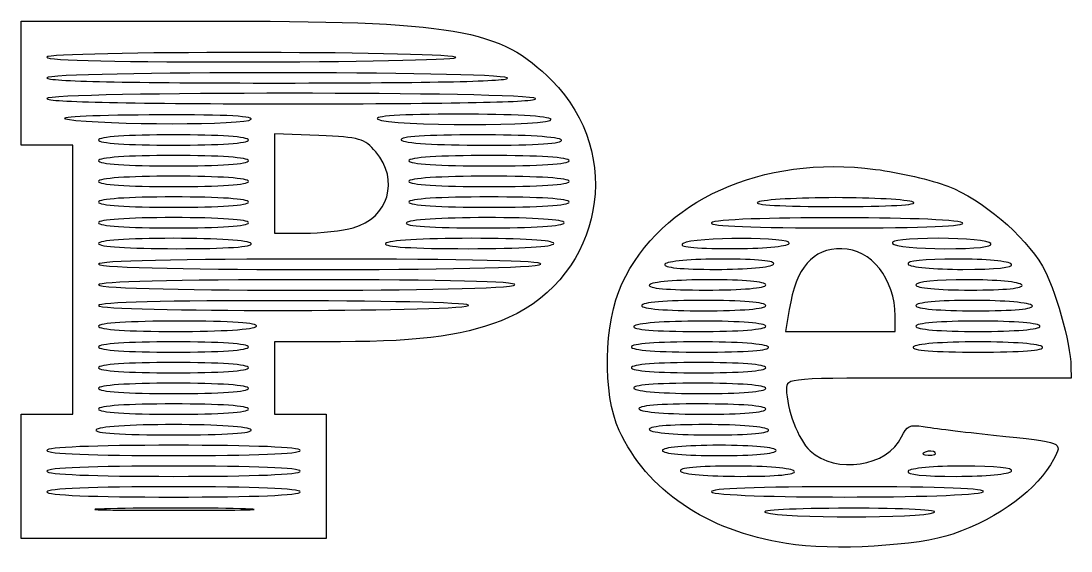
# Model space of a CAD drawing. Extents: x 6 to 193, y 8 to 70.
# Drawn here: x 6.3 to 51.98, y 47.2 to 70.24 of the extents above; entities that cross this region are included whole.
import ezdxf

# ---------------------------------------------------------------- set-up
doc = ezdxf.new("R2010")
doc.units = 0
doc.layers.get('0').update_dxf_attribs({"linetype": 'CONTINUOUS'})

msp = doc.modelspace()

# ---------------------------------------------------------------- linework, layer by layer
at = {"color": 7}
for points in [[(6.30132, 50.442971), (6.30132, 53.14297), (7.42632, 53.14297), (8.551321, 53.14297), (8.551321, 58.99297), (8.551321, 64.84297), (7.42632, 64.84297), (6.30132, 64.84297), (6.30132, 67.54297), (6.30132, 70.24297), (14.27254, 70.24297)], [(19.258306, 65.259805), (17.326321, 65.339148), (17.326321, 63.178556), (17.326321, 61.01797), (18.620071, 61.01947)], [(20.750937, 61.253215), (20.750937, 61.252968)], [(39.720649, 57.699236), (39.561766, 56.742986), (41.944043, 56.742986), (44.326321, 56.742986), (44.326321, 57.425208)], [(20.195071, 56.297425), (17.326321, 56.292925), (17.326321, 54.717925), (17.326321, 53.142925), (18.451321, 53.142925), (19.576321, 53.142925), (19.576321, 50.442926), (19.576321, 47.742925), (12.938821, 47.742925), (6.30132, 47.742925), (6.30132, 50.442971)], [(51.972995, 55.224235), (51.976295, 54.717985), (45.788795, 54.717985)]]:
    msp.add_lwpolyline(points, dxfattribs=at)
for points in [[(25.20132, 68.66797)], [(27.45132, 67.76797)], [(28.68882, 66.86797)], [(16.313821, 65.96797)], [(29.36382, 65.96797)], [(16.201321, 65.067971)], [(29.81382, 65.067971)], [(16.201321, 64.16797)], [(30.15132, 64.16797)], [(16.201321, 63.26797)], [(30.15132, 63.26797)], [(16.201321, 62.36797)], [(30.15132, 62.36797)], [(45.113821, 62.367986)], [(16.201321, 61.46797)], [(29.92632, 61.46797)], [(47.251321, 61.467985)], [(16.313821, 60.567971)], [(29.47632, 60.567971)], [(39.713821, 60.567985)], [(48.488821, 60.567985)], [(28.91382, 59.667971)], [(39.038821, 59.667986)], [(49.388821, 59.667986)], [(27.78882, 58.767971)], [(38.701321, 58.767986)], [(49.838821, 58.767986)], [(25.76382, 57.86797)], [(38.701321, 57.867986)], [(50.288821, 57.867986)], [(16.538821, 56.967971)], [(38.701321, 56.967985)], [(50.626321, 56.967985)], [(16.201321, 56.067971)], [(38.813821, 56.067986)], [(50.738821, 56.067986)], [(16.201321, 55.167971)], [(38.701321, 55.167986)], [(16.201321, 54.267971)], [(38.701321, 54.267986)], [(16.201321, 53.36797)], [(38.701321, 53.367986)], [(16.313821, 52.46797)], [(38.813821, 52.467985)], [(18.451321, 51.567971)], [(39.151321, 51.567985)], [(46.065384, 51.478938)], [(18.451321, 50.667971)], [(39.938821, 50.667986)], [(49.388821, 50.667986)], [(18.451321, 49.767971)], [(48.151321, 49.767986)], [(15.820669, 49.03594)], [(46.013821, 48.867985)], [(39.601295, 47.518128)]]:
    msp.add_lwpolyline(points, close=True, dxfattribs=at)
for points in [[(14.27254, 70.24297), (25.274607, 70.24297), (27.121922, 69.92671), (29.394499, 67.654135)], [(25.20132, 68.66797), (24.350483, 68.940453), (7.42632, 68.940453), (7.42632, 68.66797)], [(7.42632, 68.66797), (7.42632, 68.521285), (10.617619, 68.450778), (16.595071, 68.465395)], [(16.595071, 68.465395), (21.637883, 68.477695), (25.510695, 68.568888), (25.20132, 68.66797)], [(27.45132, 67.76797), (26.984265, 68.0698), (7.42632, 68.0698), (7.42632, 67.76797)], [(7.42632, 67.76797), (7.42632, 67.621233), (10.967774, 67.544163), (17.607571, 67.546413)], [(17.607571, 67.546413), (24.263993, 67.548663), (27.671975, 67.625373), (27.45132, 67.76797)], [(29.394499, 67.654135), (32.577007, 64.47163), (31.607306, 59.188675), (27.502517, 57.346555)], [(28.68882, 66.86797), (28.497485, 67.177555), (7.42632, 67.177555), (7.42632, 66.86797)], [(7.42632, 66.86797), (7.42632, 66.72112), (11.143247, 66.64297), (18.1271, 66.64297)], [(18.1271, 66.64297), (25.203656, 66.64297), (28.78078, 66.71917), (28.68882, 66.86797)], [(11.88335, 66.159176), (9.200183, 66.139301), (7.731794, 66.060401), (8.326321, 65.96797)], [(8.326321, 65.96797), (9.955391, 65.714695), (16.157291, 65.714695), (16.313821, 65.96797)], [(16.313821, 65.96797), (16.405037, 66.115563), (14.880789, 66.181338), (11.88335, 66.159176)], [(25.356791, 66.189521), (22.77632, 66.18727), (21.601162, 66.113478), (21.826321, 65.96797)], [(21.826321, 65.96797), (22.286423, 65.670625), (29.547587, 65.670625), (29.36382, 65.96797)], [(29.36382, 65.96797), (29.279702, 66.104073), (27.696581, 66.191605), (25.356791, 66.189521)], [(12.938821, 65.29297), (10.913821, 65.29297), (9.676321, 65.20762), (9.676321, 65.067971)], [(9.676321, 65.067971), (9.676321, 64.928313), (10.913821, 64.84297), (12.938821, 64.84297)], [(16.201321, 65.067971), (16.201321, 65.20762), (14.963821, 65.29297), (12.938821, 65.29297)], [(12.938821, 64.84297), (14.963821, 64.84297), (16.201321, 64.928313), (16.201321, 65.067971)], [(21.733306, 64.549166), (21.229823, 65.134503), (21.049636, 65.186238), (19.258306, 65.259805)], [(26.187263, 65.29297), (23.919557, 65.29297), (22.748399, 65.214273), (22.83882, 65.067971)], [(22.83882, 65.067971), (22.921848, 64.933623), (24.383083, 64.84297), (26.465378, 64.84297)], [(29.81382, 65.067971), (29.730793, 65.20231), (28.269557, 65.29297), (26.187263, 65.29297)], [(26.465378, 64.84297), (28.733082, 64.84297), (29.904241, 64.921668), (29.81382, 65.067971)], [(20.750937, 61.252968), (22.289187, 61.680183), (22.781168, 63.330956), (21.733306, 64.549166)], [(32.44315, 58.812198), (34.138851, 62.451198), (38.525882, 64.431333), (43.475497, 63.791778)], [(12.938821, 64.392971), (10.913821, 64.392971), (9.676321, 64.30762), (9.676321, 64.16797)], [(9.676321, 64.16797), (9.676321, 64.028313), (10.913821, 63.942971), (12.938821, 63.942971)], [(16.201321, 64.16797), (16.201321, 64.30762), (14.963821, 64.392971), (12.938821, 64.392971)], [(12.938821, 63.942971), (14.963821, 63.942971), (16.201321, 64.028313), (16.201321, 64.16797)], [(26.66382, 64.392971), (24.48882, 64.392971), (23.17632, 64.308288), (23.17632, 64.16797)], [(23.17632, 64.16797), (23.17632, 64.027646), (24.48882, 63.942971), (26.66382, 63.942971)], [(30.15132, 64.16797), (30.15132, 64.308288), (28.838821, 64.392971), (26.66382, 64.392971)], [(26.66382, 63.942971), (28.838821, 63.942971), (30.15132, 64.027646), (30.15132, 64.16797)], [(12.938821, 63.49297), (10.913821, 63.49297), (9.676321, 63.407621), (9.676321, 63.26797)], [(16.201321, 63.26797), (16.201321, 63.407621), (14.963821, 63.49297), (12.938821, 63.49297)], [(26.66382, 63.49297), (24.48882, 63.49297), (23.17632, 63.408288), (23.17632, 63.26797)], [(30.15132, 63.26797), (30.15132, 63.408288), (28.838821, 63.49297), (26.66382, 63.49297)], [(43.475497, 63.791778), (44.500325, 63.659358), (45.91611, 63.330011), (46.621688, 63.059905)], [(9.676321, 63.26797), (9.676321, 63.128313), (10.913821, 63.04297), (12.938821, 63.04297)], [(12.938821, 63.04297), (14.963821, 63.04297), (16.201321, 63.128313), (16.201321, 63.26797)], [(23.17632, 63.26797), (23.17632, 63.127645), (24.48882, 63.04297), (26.66382, 63.04297)], [(26.66382, 63.04297), (28.838821, 63.04297), (30.15132, 63.127645), (30.15132, 63.26797)], [(46.621688, 63.059905), (48.098776, 62.494443), (49.941173, 60.936865), (50.7348, 59.582643)], [(12.938821, 62.59297), (10.913821, 62.59297), (9.676321, 62.507621), (9.676321, 62.36797)], [(16.201321, 62.36797), (16.201321, 62.507621), (14.963821, 62.59297), (12.938821, 62.59297)], [(26.66382, 62.59297), (24.48882, 62.59297), (23.17632, 62.508288), (23.17632, 62.36797)], [(30.15132, 62.36797), (30.15132, 62.508288), (28.838821, 62.59297), (26.66382, 62.59297)], [(9.676321, 62.36797), (9.676321, 62.228313), (10.913821, 62.14297), (12.938821, 62.14297)], [(12.938821, 62.14297), (14.963821, 62.14297), (16.201321, 62.228313), (16.201321, 62.36797)], [(23.17632, 62.36797), (23.17632, 62.227645), (24.48882, 62.14297), (26.66382, 62.14297)], [(26.66382, 62.14297), (28.838821, 62.14297), (30.15132, 62.227645), (30.15132, 62.36797)], [(38.363821, 62.367986), (38.089469, 62.250093), (39.406837, 62.174613), (41.738821, 62.174613)], [(41.738821, 62.561358), (40.130071, 62.561358), (38.611321, 62.474335), (38.363821, 62.367986)], [(45.113821, 62.367986), (44.866321, 62.474335), (43.347571, 62.561358), (41.738821, 62.561358)], [(41.738821, 62.174613), (44.070804, 62.174613), (45.388172, 62.250093), (45.113821, 62.367986)], [(12.938821, 61.692971), (10.913821, 61.692971), (9.676321, 61.60762), (9.676321, 61.46797)], [(16.201321, 61.46797), (16.201321, 61.60762), (14.963821, 61.692971), (12.938821, 61.692971)], [(26.564599, 61.692971), (24.566156, 61.692971), (23.146486, 61.601726), (23.06382, 61.46797)], [(29.92632, 61.46797), (29.92632, 61.607928), (28.655747, 61.692971), (26.564599, 61.692971)], [(47.251321, 61.467985), (46.792595, 61.764431), (36.522037, 61.764431), (36.33882, 61.467985)], [(9.676321, 61.46797), (9.676321, 61.328313), (10.913821, 61.24297), (12.938821, 61.24297)], [(12.938821, 61.24297), (14.963821, 61.24297), (16.201321, 61.328313), (16.201321, 61.46797)], [(18.620071, 61.01947), (19.331633, 61.020168), (20.290523, 61.12534), (20.750937, 61.253215)], [(23.06382, 61.46797), (22.973391, 61.321653), (24.148984, 61.24297), (26.425541, 61.24297)], [(26.425541, 61.24297), (28.609393, 61.24297), (29.92632, 61.327608), (29.92632, 61.46797)], [(36.33882, 61.467985), (36.247492, 61.320213), (38.154377, 61.244163), (41.894291, 61.246428)], [(41.894291, 61.246428), (45.654034, 61.248678), (47.474152, 61.323978), (47.251321, 61.467985)], [(12.925542, 60.792971), (10.909395, 60.792971), (9.676321, 60.707583), (9.676321, 60.567971)], [(16.313821, 60.567971), (16.231503, 60.701163), (14.848985, 60.792971), (12.925542, 60.792971)], [(25.889599, 60.792971), (23.741156, 60.792971), (22.247116, 60.702745), (22.16382, 60.567971)], [(29.47632, 60.567971), (29.47632, 60.708558), (28.130746, 60.792971), (25.889599, 60.792971)], [(39.713821, 60.567985), (39.896968, 60.864325), (35.559874, 60.864325), (35.10132, 60.567985)], [(46.212264, 60.792986), (44.844559, 60.792986), (44.124842, 60.711956), (44.213821, 60.567985)], [(48.488821, 60.567985), (48.411904, 60.692433), (47.394558, 60.792986), (46.212264, 60.792986)], [(9.676321, 60.567971), (9.676321, 60.427931), (10.955747, 60.34297), (13.0646, 60.34297)], [(13.0646, 60.34297), (15.266157, 60.34297), (16.404175, 60.421773), (16.313821, 60.567971)], [(22.16382, 60.567971), (22.073253, 60.421428), (23.323984, 60.34297), (25.750541, 60.34297)], [(25.750541, 60.34297), (28.084394, 60.34297), (29.47632, 60.427023), (29.47632, 60.567971)], [(35.10132, 60.567985), (34.871752, 60.419628), (35.533086, 60.348776), (37.169291, 60.346428)], [(37.169291, 60.346428), (38.534161, 60.344178), (39.63492, 60.44032), (39.713821, 60.567985)], [(42.011464, 60.342985), (40.718502, 60.342985), (40.027394, 59.545398), (39.720649, 57.699236)], [(44.326321, 57.425208), (44.326321, 59.01229), (43.270594, 60.342985), (42.011464, 60.342985)], [(44.213821, 60.567985), (44.290737, 60.443531), (45.308083, 60.342985), (46.490377, 60.342985)], [(46.490377, 60.342985), (47.858083, 60.342985), (48.577799, 60.424015), (48.488821, 60.567985)], [(19.3646, 59.892971), (13.055747, 59.892971), (9.676321, 59.814483), (9.676321, 59.667971)], [(28.91382, 59.667971), (29.005703, 59.816636), (25.766156, 59.892971), (19.3646, 59.892971)], [(36.815377, 59.892986), (35.483082, 59.892986), (34.392239, 59.794871), (34.31382, 59.667986)], [(39.038821, 59.667986), (39.128152, 59.812525), (38.333083, 59.892986), (36.815377, 59.892986)], [(46.999764, 59.892986), (45.557057, 59.892986), (44.799658, 59.812255), (44.888821, 59.667986)], [(49.388821, 59.667986), (49.311115, 59.793715), (48.257057, 59.892986), (46.999764, 59.892986)], [(9.676321, 59.667971), (9.676321, 59.358693), (28.722676, 59.358693), (28.91382, 59.667971)], [(34.31382, 59.667986), (34.224488, 59.523438), (35.019557, 59.442985), (36.537263, 59.442985)], [(36.537263, 59.442985), (37.869559, 59.442985), (38.960401, 59.5411), (39.038821, 59.667986)], [(44.888821, 59.667986), (44.966527, 59.542256), (46.020584, 59.442985), (47.277877, 59.442985)], [(47.277877, 59.442985), (48.720584, 59.442985), (49.477984, 59.523716), (49.388821, 59.667986)], [(50.7348, 59.582643), (51.271803, 58.666315), (51.966446, 56.221196), (51.972995, 55.224235)], [(18.8021, 58.99297), (12.868247, 58.99297), (9.676321, 58.914273), (9.676321, 58.767971)], [(27.78882, 58.767971), (27.880651, 58.916553), (24.828656, 58.99297), (18.8021, 58.99297)], [(36.239599, 58.992986), (34.841157, 58.992986), (33.717815, 58.8958), (33.63882, 58.767986)], [(38.701321, 58.767986), (38.701321, 58.904275), (37.730747, 58.992986), (36.239599, 58.992986)], [(47.463041, 58.992986), (46.121895, 58.992986), (45.226321, 58.902895), (45.226321, 58.767986)], [(49.838821, 58.767986), (49.761205, 58.893566), (48.711485, 58.992986), (47.463041, 58.992986)], [(9.676321, 58.767971), (9.676321, 58.458896), (27.597801, 58.458896), (27.78882, 58.767971)], [(32.326424, 52.440445), (31.589633, 54.05644), (31.64539, 57.100195), (32.44315, 58.812198)], [(33.63882, 58.767986), (33.549178, 58.622943), (34.423984, 58.542986), (36.10054, 58.542986)], [(36.10054, 58.542986), (37.684395, 58.542986), (38.701321, 58.630961), (38.701321, 58.767986)], [(45.226321, 58.767986), (45.226321, 58.632191), (46.168247, 58.542986), (47.6021, 58.542986)], [(47.6021, 58.542986), (49.128658, 58.542986), (49.928173, 58.623408), (49.838821, 58.767986)], [(17.945071, 58.077153), (12.572028, 58.087428), (9.676321, 58.014153), (9.676321, 57.86797)], [(25.76382, 57.86797), (26.026419, 57.980808), (22.770325, 58.067928), (17.945071, 58.077153)], [(36.00132, 58.092985), (34.351321, 58.092985), (33.30132, 58.005483), (33.30132, 57.867986)], [(38.701321, 57.867986), (38.701321, 58.005483), (37.65132, 58.092985), (36.00132, 58.092985)], [(47.688041, 58.092985), (46.196894, 58.092985), (45.226321, 58.004276), (45.226321, 57.867986)], [(50.288821, 57.867986), (50.209825, 57.995801), (49.086484, 58.092985), (47.688041, 58.092985)], [(9.676321, 57.86797), (9.676321, 57.586976), (25.109916, 57.586976), (25.76382, 57.86797)], [(33.30132, 57.867986), (33.30132, 57.73048), (34.351321, 57.642986), (36.00132, 57.642986)], [(36.00132, 57.642986), (37.65132, 57.642986), (38.701321, 57.73048), (38.701321, 57.867986)], [(45.226321, 57.867986), (45.226321, 57.730961), (46.243246, 57.642986), (47.8271, 57.642986)], [(47.8271, 57.642986), (49.503656, 57.642986), (50.378463, 57.722943), (50.288821, 57.867986)], [(13.1771, 57.192971), (10.993247, 57.192971), (9.676321, 57.108326), (9.676321, 56.967971)], [(16.538821, 56.967971), (16.62925, 57.114288), (15.453657, 57.192971), (13.1771, 57.192971)], [(27.502517, 57.346555), (25.819897, 56.59144), (23.811146, 56.303043), (20.195071, 56.297425)], [(35.902099, 57.192986), (34.278657, 57.192986), (33.044469, 57.098478), (32.96382, 56.967985)], [(38.701321, 56.967985), (38.701321, 57.105925), (37.618247, 57.192986), (35.902099, 57.192986)], [(47.926321, 57.192986), (46.276321, 57.192986), (45.226321, 57.105483), (45.226321, 56.967985)], [(50.626321, 56.967985), (50.626321, 57.105483), (49.57632, 57.192986), (47.926321, 57.192986)], [(9.676321, 56.967971), (9.676321, 56.828006), (10.946894, 56.74297), (13.038042, 56.74297)], [(13.038042, 56.74297), (15.036485, 56.74297), (16.456155, 56.834215), (16.538821, 56.967971)], [(32.96382, 56.967985), (32.873827, 56.822373), (33.861484, 56.742986), (35.76304, 56.742986)], [(35.76304, 56.742986), (37.571895, 56.742986), (38.701321, 56.829468), (38.701321, 56.967985)], [(45.226321, 56.967985), (45.226321, 56.830481), (46.276321, 56.742986), (47.926321, 56.742986)], [(47.926321, 56.742986), (49.57632, 56.742986), (50.626321, 56.830481), (50.626321, 56.967985)], [(12.938821, 56.292971), (10.913821, 56.292971), (9.676321, 56.207621), (9.676321, 56.067971)], [(16.201321, 56.067971), (16.201321, 56.207621), (14.963821, 56.292971), (12.938821, 56.292971)], [(35.76304, 56.292986), (33.971894, 56.292986), (32.85132, 56.206391), (32.85132, 56.067986)], [(38.813821, 56.067986), (38.732706, 56.199228), (37.461485, 56.292986), (35.76304, 56.292986)], [(47.926321, 56.292986), (46.386731, 56.292986), (45.193903, 56.197556), (45.113821, 56.067986)], [(50.738821, 56.067986), (50.658739, 56.197556), (49.46591, 56.292986), (47.926321, 56.292986)], [(9.676321, 56.067971), (9.676321, 55.928313), (10.913821, 55.842971), (12.938821, 55.842971)], [(12.938821, 55.842971), (14.963821, 55.842971), (16.201321, 55.928313), (16.201321, 56.067971)], [(32.85132, 56.067986), (32.85132, 55.929048), (34.018246, 55.842985), (35.902099, 55.842985)], [(35.902099, 55.842985), (37.878658, 55.842985), (38.903915, 55.922208), (38.813821, 56.067986)], [(45.113821, 56.067986), (45.023814, 55.922351), (46.015911, 55.842985), (47.926321, 55.842985)], [(47.926321, 55.842985), (49.83673, 55.842985), (50.828827, 55.922351), (50.738821, 56.067986)], [(12.938821, 55.392971), (10.913821, 55.392971), (9.676321, 55.30762), (9.676321, 55.167971)], [(16.201321, 55.167971), (16.201321, 55.30762), (14.963821, 55.392971), (12.938821, 55.392971)], [(35.77632, 55.392986), (33.97632, 55.392986), (32.85132, 55.306443), (32.85132, 55.167986)], [(38.701321, 55.167986), (38.701321, 55.306443), (37.576321, 55.392986), (35.77632, 55.392986)], [(9.676321, 55.167971), (9.676321, 55.028313), (10.913821, 54.942971), (12.938821, 54.942971)], [(12.938821, 54.942971), (14.963821, 54.942971), (16.201321, 55.028313), (16.201321, 55.167971)], [(32.85132, 55.167986), (32.85132, 55.029521), (33.97632, 54.942986), (35.77632, 54.942986)], [(35.77632, 54.942986), (37.576321, 54.942986), (38.701321, 55.029521), (38.701321, 55.167986)], [(12.938821, 54.49297), (10.913821, 54.49297), (9.676321, 54.407621), (9.676321, 54.267971)], [(16.201321, 54.267971), (16.201321, 54.407621), (14.963821, 54.49297), (12.938821, 54.49297)], [(35.76304, 54.492986), (33.861484, 54.492986), (32.873827, 54.413598), (32.96382, 54.267986)], [(38.701321, 54.267986), (38.701321, 54.406496), (37.571895, 54.492986), (35.76304, 54.492986)], [(45.788795, 54.717985), (39.621802, 54.717985), (39.601295, 54.716485), (39.601295, 54.237836)], [(9.676321, 54.267971), (9.676321, 54.128313), (10.913821, 54.042971), (12.938821, 54.042971)], [(12.938821, 54.042971), (14.963821, 54.042971), (16.201321, 54.128313), (16.201321, 54.267971)], [(32.96382, 54.267986), (33.044469, 54.137493), (34.278657, 54.042986), (35.902099, 54.042986)], [(35.902099, 54.042986), (37.618247, 54.042986), (38.701321, 54.130038), (38.701321, 54.267986)], [(39.601295, 54.237836), (39.601295, 53.370528), (40.108342, 52.042833), (40.624892, 51.55756)], [(12.938821, 53.59297), (10.913821, 53.59297), (9.676321, 53.507621), (9.676321, 53.36797)], [(16.201321, 53.36797), (16.201321, 53.507621), (14.963821, 53.59297), (12.938821, 53.59297)], [(35.87554, 53.592985), (34.048984, 53.592985), (33.098935, 53.513418), (33.18882, 53.367986)], [(38.701321, 53.367986), (38.701321, 53.506038), (37.609393, 53.592985), (35.87554, 53.592985)], [(9.676321, 53.36797), (9.676321, 53.228313), (10.913821, 53.142971), (12.938821, 53.142971)], [(12.938821, 53.142971), (14.963821, 53.142971), (16.201321, 53.228313), (16.201321, 53.36797)], [(33.18882, 53.367986), (33.268963, 53.238311), (34.466156, 53.142986), (36.014599, 53.142986)], [(36.014599, 53.142986), (37.655748, 53.142986), (38.701321, 53.230541), (38.701321, 53.367986)], [(12.938821, 52.692971), (11.024231, 52.692971), (9.646097, 52.601088), (9.563821, 52.46797)], [(16.313821, 52.46797), (16.231546, 52.601088), (14.85341, 52.692971), (12.938821, 52.692971)], [(36.087263, 52.692985), (34.419556, 52.692985), (33.549193, 52.612998), (33.63882, 52.467985)], [(38.813821, 52.467985), (38.734159, 52.59688), (37.569557, 52.692985), (36.087263, 52.692985)], [(44.604832, 52.15813), (44.821628, 52.633945), (44.975947, 52.707175), (45.551328, 52.607276)], [(45.551328, 52.607276), (45.929436, 52.54165), (47.30192, 52.375465), (48.601295, 52.238028)], [(9.563821, 52.46797), (9.473383, 52.321638), (10.65341, 52.24297), (12.938821, 52.24297)], [(12.938821, 52.24297), (15.224231, 52.24297), (16.404259, 52.321638), (16.313821, 52.46797)], [(39.601321, 47.518128), (36.109104, 48.081408), (33.51298, 49.837991), (32.326424, 52.440445)], [(33.63882, 52.467985), (33.718481, 52.33909), (34.883083, 52.242986), (36.365377, 52.242986)], [(36.365377, 52.242986), (38.033084, 52.242986), (38.903447, 52.322966), (38.813821, 52.467985)], [(40.624892, 51.55756), (41.726841, 50.522329), (44.01697, 50.867914), (44.604832, 52.15813)], [(48.601295, 52.238028), (51.69329, 51.910998), (51.61601, 51.942318), (51.21586, 51.178278)], [(12.938821, 51.79297), (9.413821, 51.79297), (7.42632, 51.711843), (7.42632, 51.567971)], [(18.451321, 51.567971), (18.451321, 51.711843), (16.463821, 51.79297), (12.938821, 51.79297)], [(36.67632, 51.792985), (35.176319, 51.792985), (34.20132, 51.704343), (34.20132, 51.567985)], [(39.151321, 51.567985), (39.151321, 51.704343), (38.176321, 51.792985), (36.67632, 51.792985)], [(7.42632, 51.567971), (7.42632, 51.42409), (9.413821, 51.34297), (12.938821, 51.34297)], [(12.938821, 51.34297), (16.463821, 51.34297), (18.451321, 51.42409), (18.451321, 51.567971)], [(34.20132, 51.567985), (34.20132, 51.43162), (35.176319, 51.342985), (36.67632, 51.342985)], [(36.67632, 51.342985), (38.176321, 51.342985), (39.151321, 51.431621), (39.151321, 51.567985)], [(45.634133, 51.496698), (45.454644, 51.424848), (45.507958, 51.371553), (45.770071, 51.36076)], [(46.065384, 51.478923), (45.990616, 51.553698), (45.796554, 51.561678), (45.634133, 51.496698)], [(45.770071, 51.36076), (46.007257, 51.351011), (46.140149, 51.404185), (46.065384, 51.478938)], [(51.21586, 51.178278), (50.54107, 49.889831), (48.864255, 48.646105), (46.835268, 47.929105)], [(12.938821, 50.892971), (9.413821, 50.892971), (7.42632, 50.811844), (7.42632, 50.667971)], [(18.451321, 50.667971), (18.451321, 50.811844), (16.463821, 50.892971), (12.938821, 50.892971)], [(37.324764, 50.892986), (35.732058, 50.892986), (34.899333, 50.812774), (34.98882, 50.667986)], [(39.938821, 50.667986), (39.859751, 50.795921), (38.732058, 50.892986), (37.324764, 50.892986)], [(47.277877, 50.892986), (46.020584, 50.892986), (44.966527, 50.793716), (44.888821, 50.667986)], [(49.388821, 50.667986), (49.477984, 50.812256), (48.720584, 50.892986), (47.277877, 50.892986)], [(7.42632, 50.667971), (7.42632, 50.524091), (9.413821, 50.442971), (12.938821, 50.442971)], [(12.938821, 50.442971), (16.463821, 50.442971), (18.451321, 50.524091), (18.451321, 50.667971)], [(34.98882, 50.667986), (35.067889, 50.540051), (36.195583, 50.442986), (37.602877, 50.442986)], [(37.602877, 50.442986), (39.195583, 50.442986), (40.028308, 50.523191), (39.938821, 50.667986)], [(44.888821, 50.667986), (44.799658, 50.523716), (45.557057, 50.442986), (46.999764, 50.442986)], [(46.999764, 50.442986), (48.257057, 50.442986), (49.311115, 50.542256), (49.388821, 50.667986)], [(12.938821, 49.992971), (9.413821, 49.992971), (7.42632, 49.911844), (7.42632, 49.767971)], [(18.451321, 49.767971), (18.451321, 49.911844), (16.463821, 49.992971), (12.938821, 49.992971)], [(42.344291, 49.989536), (38.304376, 49.991786), (36.247391, 49.915886), (36.33882, 49.767986)], [(48.151321, 49.767986), (48.37379, 49.911754), (46.394561, 49.987264), (42.344291, 49.989536)], [(7.42632, 49.767971), (7.42632, 49.624091), (9.413821, 49.54297), (12.938821, 49.54297)], [(12.938821, 49.54297), (16.463821, 49.54297), (18.451321, 49.62409), (18.451321, 49.767971)], [(36.33882, 49.767986), (36.522517, 49.470753), (47.691394, 49.470753), (48.151321, 49.767986)], [(10.19567, 49.036165), (8.610653, 48.997465), (9.845071, 48.965666), (12.938821, 48.965515)], [(15.820669, 49.03594), (14.311936, 49.07479), (11.780686, 49.07494), (10.19567, 49.036165)], [(12.938821, 48.965515), (16.032571, 48.965373), (17.329403, 48.99709), (15.820669, 49.03594)], [(42.301321, 49.054743), (39.888864, 49.050993), (38.375314, 48.972393), (38.701321, 48.867985)], [(46.013821, 48.867985), (46.285614, 48.984775), (44.815408, 49.058733), (42.301321, 49.054743)], [(38.701321, 48.867985), (39.459784, 48.625083), (45.448555, 48.625083), (46.013821, 48.867985)], [(46.835268, 47.929105), (45.372586, 47.412228), (41.59014, 47.197338), (39.601295, 47.518128)]]:
    msp.add_open_spline(points, degree=3, dxfattribs=at)

doc.saveas('drawing.dxf')
